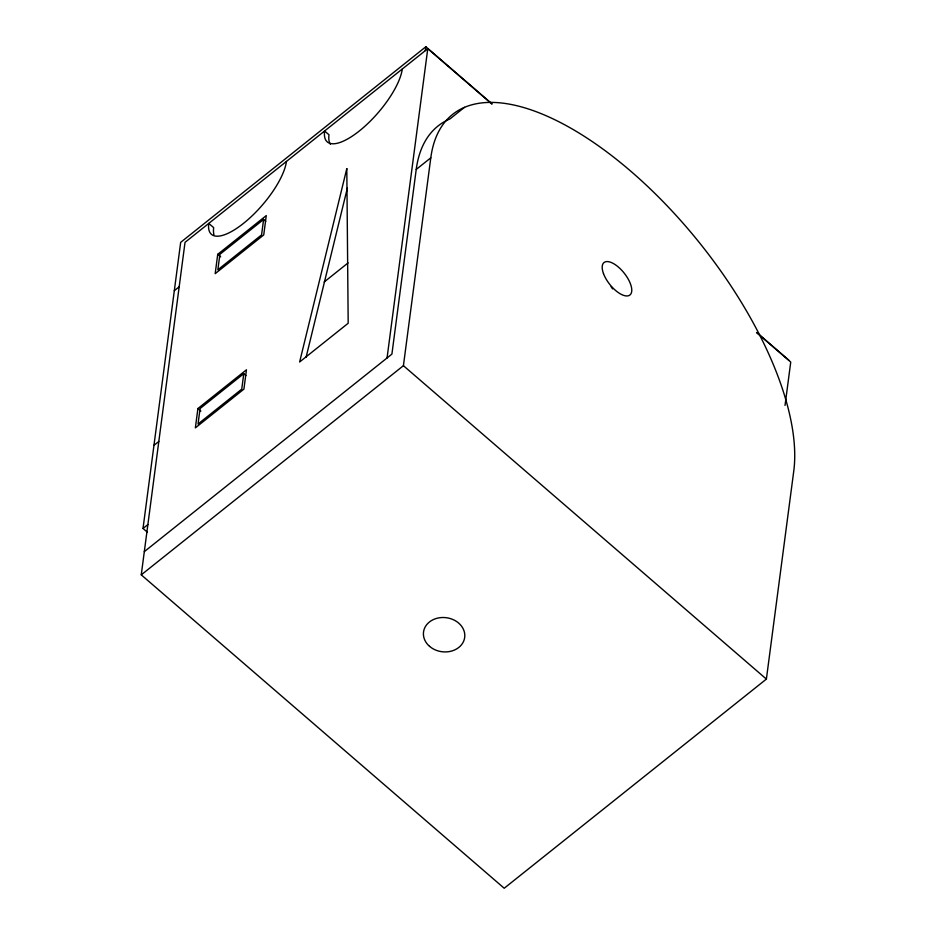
<?xml version="1.0" encoding="UTF-8"?>
<svg xmlns="http://www.w3.org/2000/svg" width="935" height="935" viewBox="0 0 935 935"><rect width="100%" height="100%" fill="white"/><g stroke="black" fill="none" stroke-linecap="round" stroke-linejoin="round"><path stroke-width="1.4" d="M147.426 532.272L143.02 528.462L180.677 242.352L425.857 46.75L492.055 103.902M144.306 551.65L391.905 354.108L416.227 169.445L430.79 157.828A256.038 112.925 51.4 0 1 631.102 171.479A256.038 112.925 51.4 0 1 793.745 471.228L766.384 679.09L504.21 888.25L141.255 574.85L185.025 242.352L427.774 48.678L491.763 103.925M217.726 254.32L215.19 273.651L263.74 234.919L266.276 215.588L217.726 254.32L220.672 256.856M197.904 408.537L195.368 427.868L243.906 389.135L246.454 369.804L197.904 408.537L200.85 411.084M263.6 219.456L261.566 234.919L217.867 269.783L219.9 254.308L263.6 219.456L265.774 221.338M243.778 373.673L241.744 389.147L198.045 423.999L200.078 408.537L243.778 373.673L245.952 375.554M425.343 50.619L425.857 46.75M387.055 357.988L427.774 48.678M141.255 574.85L403.417 365.69L430.79 157.828M785.026 405.439L790.741 362.079L756.532 332.556M306.072 357.31L347.399 187.947M174.319 290.68L179.169 286.811M464.52 107.291L449.957 118.92A256.038 112.925 51.4 0 0 416.227 169.445M324.153 282.008L348.1 262.899M153.959 445.329L158.81 441.46M143.02 528.462L147.87 524.582M756.824 332.521L788.813 360.15M403.417 365.69L766.384 679.09M286.449 161.439A55.364 19.425 -49.2 0 1 243.532 223.348A55.364 19.425 -49.2 0 1 208.762 223.407L213.671 227.649A55.364 19.425 -49.2 0 0 213.94 234.591M402.284 69.015A55.364 19.425 -49.2 0 1 359.379 130.935A55.364 19.425 -49.2 0 1 324.609 130.993L328.991 134.769A55.364 19.425 -49.2 0 0 330.382 144.247M611.093 286.694A20.757 9.151 51.4 0 1 612.577 288.915M346.803 168.639L299.632 361.985L348.182 323.253L346.803 168.639M603.472 273.558A20.757 9.151 51.4 0 0 628.951 295.565A20.757 9.151 51.4 0 0 618.503 267.165A20.757 9.151 51.4 0 0 603.472 273.558M429.539 646.33A20.757 17.146 7.5 0 0 464.134 639.914A20.757 17.146 7.5 0 0 438.644 617.906A20.757 17.146 7.5 0 0 429.539 646.33"/></g></svg>
